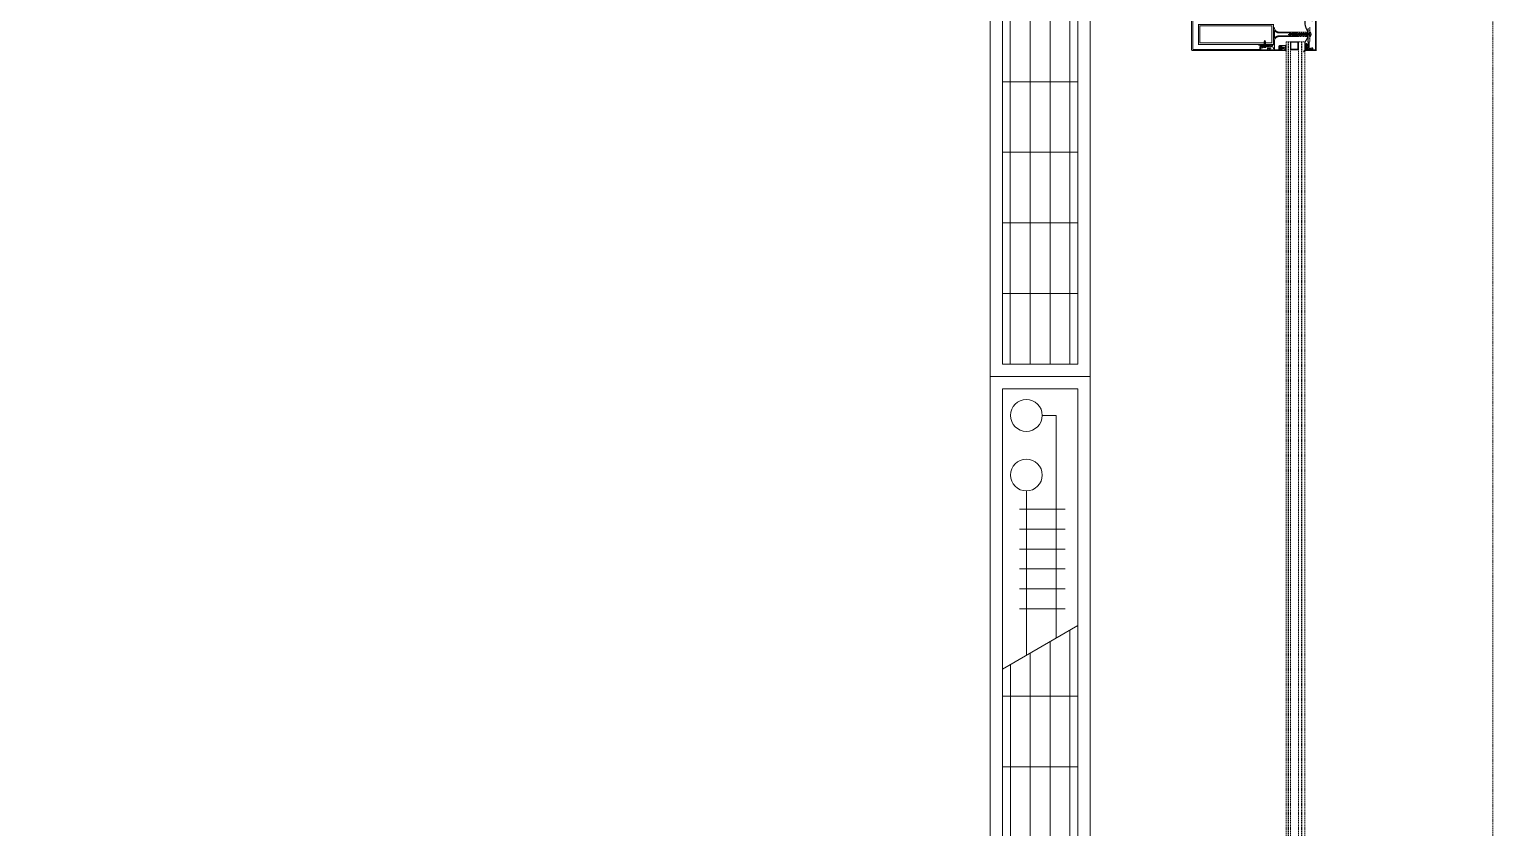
# Model space of a CAD drawing. Extents: x -1457 to 23780, y -2071 to 4205.
# Drawn here: x 10475 to 10767.8, y 1624.3 to 1784 of the extents above; entities that cross this region are included whole.
import ezdxf

# ---------------------------------------------------------------- set-up
doc = ezdxf.new("R2010")
doc.units = 0
doc.header["$MEASUREMENT"] = 0
doc.linetypes.add('HIDDEN', pattern=[0.375, 0.25, -0.125])
doc.layers.get('0').update_dxf_attribs({"color": 9, "lineweight": 9})
doc.layers.add('M-TEFRIS2-015', color=129, linetype='Continuous', lineweight=9)
doc.layers.add('T-KONVEKTOR', color=220, linetype='Continuous', lineweight=9)

# ---------------------------------------------------------------- blocks, each defined once
blk = doc.blocks.new('vid u')
at = {"lineweight": 5, "ltscale": 0.5}
for p, q in [((-18171.1, 6484.2), (-18170.1, 6484.5)), ((-18167.9, 6482.9), (-18171.1, 6484.2)), ((-18166.9, 6483.2), (-18171.1, 6484.2)), ((-18171.1, 6481.6), (-18170.1, 6482)), ((-18167.9, 6480.3), (-18171.1, 6481.6)), ((-18166.9, 6480.7), (-18171.1, 6481.6)), ((-18171.1, 6479.1), (-18170.1, 6479.4)), ((-18167.9, 6477.8), (-18171.1, 6479.1)), ((-18166.9, 6478.1), (-18171.1, 6479.1)), ((-18171.1, 6476.5), (-18170.1, 6476.9)), ((-18167.9, 6475.2), (-18171.1, 6476.5)), ((-18166.9, 6475.6), (-18171.1, 6476.5)), ((-18171.1, 6473.9), (-18170.1, 6474.3)), ((-18167.9, 6472.7), (-18171.1, 6473.9)), ((-18166.9, 6473), (-18171.1, 6473.9)), ((-18171.1, 6471.5), (-18170.1, 6471.9)), ((-18167.9, 6470.2), (-18171.1, 6471.5)), ((-18166.9, 6470.6), (-18171.1, 6471.5)), ((-18170.6, 6486.7), (-18169.6, 6487)), ((-18167.2, 6486), (-18170.6, 6486.7)), ((-18168.2, 6485.6), (-18170.6, 6486.7)), ((-18169.9, 6486.4), (-18170.1, 6485.9)), ((-18170.1, 6484.5), (-18170.1, 6485.8)), ((-18170.1, 6484.5), (-18166.9, 6483.2)), ((-18170.1, 6484.5), (-18166.9, 6483.2)), ((-18170.1, 6482), (-18170.1, 6483.8)), ((-18170.1, 6482), (-18166.9, 6480.7)), ((-18170.1, 6482), (-18166.9, 6480.7)), ((-18170.1, 6479.4), (-18170.1, 6481.2)), ((-18170.1, 6479.4), (-18166.9, 6478.1)), ((-18170.1, 6479.4), (-18166.9, 6478.1)), ((-18170.1, 6476.9), (-18170.1, 6478.7)), ((-18170.1, 6476.9), (-18166.9, 6475.6)), ((-18170.1, 6476.9), (-18166.9, 6475.6)), ((-18170.1, 6474.3), (-18170.1, 6476.1)), ((-18170.1, 6474.3), (-18166.9, 6473)), ((-18170.1, 6474.3), (-18166.9, 6473)), ((-18170.1, 6471.9), (-18170.1, 6473.5)), ((-18170.1, 6471.9), (-18166.9, 6470.6)), ((-18170.1, 6471.9), (-18166.9, 6470.6)), ((-18170.1, 6469.6), (-18170.1, 6471.1)), ((-18169, 6489), (-18169.6, 6487)), ((-18169.6, 6487), (-18167.2, 6486)), ((-18169, 6489), (-18168.5, 6486.6)), ((-18167.2, 6486), (-18168.2, 6485.6)), ((-18168.2, 6485.6), (-18167.9, 6485)), ((-18167.9, 6483.6), (-18167.9, 6484.9)), ((-18166.9, 6483.2), (-18167.9, 6482.9)), ((-18167.9, 6481.1), (-18167.9, 6482.9)), ((-18166.9, 6480.7), (-18167.9, 6480.3)), ((-18167.9, 6478.5), (-18167.9, 6480.3)), ((-18166.9, 6478.1), (-18167.9, 6477.8)), ((-18167.9, 6476), (-18167.9, 6477.8)), ((-18166.9, 6475.6), (-18167.9, 6475.2)), ((-18167.9, 6473.4), (-18167.9, 6475.2)), ((-18166.9, 6473), (-18167.9, 6472.7)), ((-18167.9, 6471), (-18167.9, 6472.7)), ((-18164.9, 6445.9), (-18173.1, 6445.9)), ((-18173.1, 6444.2), (-18173.1, 6445.9)), ((-18171.1, 6469.2), (-18170.1, 6469.6)), ((-18167.9, 6467.9), (-18171.1, 6469.2)), ((-18166.9, 6468.3), (-18171.1, 6469.2)), ((-18171.1, 6467), (-18170.1, 6467.3)), ((-18167.9, 6465.7), (-18171.1, 6467)), ((-18166.9, 6466.1), (-18171.1, 6467)), ((-18171.1, 6464.7), (-18170.1, 6465.1)), ((-18167.9, 6463.4), (-18171.1, 6464.7)), ((-18166.9, 6463.8), (-18171.1, 6464.7)), ((-18171.1, 6462.4), (-18170.1, 6462.8)), ((-18167.9, 6461.1), (-18171.1, 6462.4)), ((-18166.9, 6461.5), (-18171.1, 6462.4)), ((-18171.1, 6460.1), (-18170.1, 6460.5)), ((-18167.9, 6458.8), (-18171.1, 6460.1)), ((-18166.9, 6459.2), (-18171.1, 6460.1)), ((-18171.1, 6457.8), (-18170.1, 6458.2)), ((-18167.9, 6456.5), (-18171.1, 6457.8)), ((-18166.9, 6456.9), (-18171.1, 6457.8)), ((-18171.1, 6455.5), (-18170.1, 6455.9)), ((-18167.9, 6454.2), (-18171.1, 6455.5)), ((-18166.9, 6454.6), (-18171.1, 6455.5)), ((-18171.1, 6453.2), (-18170.1, 6453.6)), ((-18166.9, 6452.3), (-18171.1, 6453.2)), ((-18167.9, 6451.9), (-18171.1, 6453.2)), ((-18170.1, 6451.3), (-18171.1, 6450.9)), ((-18167.9, 6449.6), (-18171.1, 6450.9)), ((-18171.1, 6450.9), (-18166.9, 6450)), ((-18171.1, 6448.6), (-18170.1, 6449)), ((-18167.9, 6447.3), (-18171.1, 6448.6)), ((-18166.9, 6447.7), (-18171.1, 6448.6)), ((-18170.1, 6469.6), (-18166.9, 6468.3)), ((-18170.1, 6469.6), (-18166.9, 6468.3)), ((-18170.1, 6467.3), (-18170.1, 6468.9)), ((-18170.1, 6467.3), (-18166.9, 6466.1)), ((-18170.1, 6467.3), (-18166.9, 6466.1)), ((-18170.1, 6465.1), (-18170.1, 6466.6)), ((-18170.1, 6465.1), (-18166.9, 6463.8)), ((-18170.1, 6465.1), (-18166.9, 6463.8)), ((-18170.1, 6462.8), (-18170.1, 6464.4)), ((-18170.1, 6462.8), (-18166.9, 6461.5)), ((-18170.1, 6462.8), (-18166.9, 6461.5)), ((-18170.1, 6460.5), (-18170.1, 6462)), ((-18170.1, 6460.5), (-18166.9, 6459.2)), ((-18170.1, 6460.5), (-18166.9, 6459.2)), ((-18170.1, 6458.2), (-18170.1, 6459.7)), ((-18170.1, 6458.2), (-18166.9, 6456.9)), ((-18170.1, 6455.9), (-18170.1, 6457.4)), ((-18170.1, 6455.9), (-18166.9, 6454.6)), ((-18170.1, 6453.6), (-18170.1, 6455.1)), ((-18170.1, 6453.6), (-18166.9, 6452.3)), ((-18170.1, 6453.6), (-18166.9, 6452.3)), ((-18170.1, 6451.3), (-18170.1, 6452.8)), ((-18166.9, 6450), (-18170.1, 6451.3)), ((-18170.1, 6449), (-18170.1, 6450.5)), ((-18170.1, 6449), (-18166.9, 6447.7)), ((-18170.1, 6445.9), (-18170.1, 6448.2)), ((-18166.9, 6470.6), (-18167.9, 6470.2)), ((-18167.9, 6468.7), (-18167.9, 6470.2)), ((-18166.9, 6468.3), (-18167.9, 6467.9)), ((-18167.9, 6466.5), (-18167.9, 6467.9)), ((-18166.9, 6466.1), (-18167.9, 6465.7)), ((-18167.9, 6464.2), (-18167.9, 6465.7)), ((-18166.9, 6463.8), (-18167.9, 6463.4)), ((-18167.9, 6461.9), (-18167.9, 6463.4)), ((-18166.9, 6461.5), (-18167.9, 6461.1)), ((-18167.9, 6459.6), (-18167.9, 6461.1)), ((-18166.9, 6459.2), (-18167.9, 6458.8)), ((-18167.9, 6457.3), (-18167.9, 6458.8)), ((-18166.9, 6456.9), (-18167.9, 6456.5)), ((-18167.9, 6455), (-18167.9, 6456.5)), ((-18166.9, 6454.6), (-18167.9, 6454.2)), ((-18167.9, 6452.7), (-18167.9, 6454.2)), ((-18166.9, 6452.3), (-18167.9, 6451.9)), ((-18167.9, 6450.4), (-18167.9, 6451.9)), ((-18166.9, 6450), (-18167.9, 6449.6)), ((-18167.9, 6448.1), (-18167.9, 6449.6)), ((-18166.9, 6447.7), (-18167.9, 6447.3)), ((-18167.9, 6445.9), (-18167.9, 6447.3)), ((-18164.9, 6444.2), (-18164.9, 6445.9))]:
    blk.add_line(p, q, dxfattribs=at)
blk.add_lwpolyline([(-18169.6, 6442.8), (-18169.1, 6443.2), (-18168.9, 6443.2), (-18168.4, 6442.8)], dxfattribs=at)
for centre, radius, start, end in [((-18169.9, 6485.8), 0.2, 155.3251, 180), ((-18168.1, 6484.9), 0.2, 0, 19.1116), ((-18168.6, 6450.7), 7.89, 234.7573, 262.4905), ((-18169.5, 6450.7), 7.89, 277.5095, 305.2427)]:
    blk.add_arc(centre, radius, start, end, dxfattribs=at)
blk = doc.blocks.new('A$C4B7F52E3')
for p, q in [((250, 89.48), (0, 89.47)), ((250, 89.47), (0, 89.48)), ((0, 89.48), (0, 69.47)), ((250, 69.47), (250, 89.47)), ((0, 69.47), (250, 69.47))]:
    blk.add_line(p, q)
at = {"color": 252}
for p, q in [((199.29, 85.44), (2.49, 85.42)), ((191.48, 71.95), (200.19, 86.99)), ((242.21, 82.69), (197.7, 82.69)), ((203.55, 84.5), (203.55, 75.36)), ((207.52, 84.5), (207.52, 75.36)), ((211.5, 84.5), (211.5, 75.36)), ((215.48, 84.5), (215.48, 75.36)), ((219.45, 84.5), (219.45, 75.36)), ((223.43, 84.5), (223.43, 75.36)), ((242.21, 79.91), (242.21, 82.69)), ((196.99, 81.46), (2.49, 81.45)), ((194.68, 77.48), (2.49, 77.47)), ((227.1, 76.72), (194.25, 76.73)), ((192.38, 73.51), (2.49, 73.49))]:
    blk.add_line(p, q, dxfattribs=at)
at = {"color": 252, "linetype": 'Continuous'}
for p, q in [((16.61, 71.95), (16.6, 86.99)), ((30.73, 71.95), (30.72, 86.99)), ((44.85, 71.95), (44.84, 86.99)), ((58.96, 71.95), (58.96, 86.99)), ((73.08, 71.95), (73.08, 86.99)), ((87.2, 71.95), (87.2, 86.99)), ((101.32, 71.95), (101.32, 86.99)), ((115.44, 71.95), (115.44, 86.99)), ((129.56, 71.95), (129.56, 86.99)), ((143.68, 71.95), (143.68, 86.98)), ((157.8, 71.95), (157.8, 86.98)), ((171.92, 71.94), (171.92, 86.98)), ((186.04, 71.94), (186.04, 86.98))]:
    blk.add_line(p, q, dxfattribs=at)
blk.add_lwpolyline([(247.51, 86.99), (247.51, 71.95), (2.49, 71.95), (2.49, 86.99)], close=True)
at = {"color": 252}
for centre in [(230.28, 76.72), (242.21, 76.72)]:
    blk.add_circle(centre, 3.18, dxfattribs=at)

msp = doc.modelspace()

# ---------------------------------------------------------------- hatches: boundary and pattern name
at = {"layer": 'M-TEFRIS2-015', "linetype": 'HIDDEN', "lineweight": 0}
h = msp.add_hatch(dxfattribs=at)
h.set_pattern_fill('LINE', color=256, scale=0.666667, angle=675, style=0)
h.set_pattern_definition([(225, (10851.09187, 1837.08257), (-0.058925565, 0.058925565), [])])
edge = h.paths.add_edge_path()
edge.add_arc((10730.52, 1779.28), 0.625, 472.6612, 512.8, ccw=False)
edge.add_arc((10730.2, 1780), 0.162, 297.04, 359.8973)
edge.add_line((10730.36, 1780), (10730.36, 1780.08))
edge.add_line((10730.36, 1780.08), (10730.36, 1780.09))
edge.add_line((10730.36, 1780.09), (10730.36, 1780.1))
edge.add_line((10730.36, 1780.1), (10730.36, 1780.11))
edge.add_line((10730.36, 1780.11), (10730.36, 1780.11))
edge.add_line((10730.36, 1780.11), (10730.35, 1780.12))
edge.add_line((10730.35, 1780.12), (10730.35, 1780.13))
edge.add_line((10730.35, 1780.13), (10730.34, 1780.13))
edge.add_line((10730.34, 1780.13), (10730.34, 1780.14))
edge.add_line((10730.34, 1780.14), (10730.33, 1780.14))
edge.add_line((10730.33, 1780.14), (10730.31, 1780.14))
edge.add_line((10730.31, 1780.14), (10730.24, 1780.14))
edge.add_line((10730.24, 1780.14), (10730.23, 1780.14))
edge.add_line((10730.23, 1780.14), (10730.23, 1780.14))
edge.add_line((10730.23, 1780.14), (10730.23, 1780.14))
edge.add_line((10730.23, 1780.14), (10730.23, 1780.14))
edge.add_line((10730.23, 1780.14), (10730.22, 1780.15))
edge.add_line((10730.22, 1780.15), (10730.22, 1780.15))
edge.add_line((10730.22, 1780.15), (10730.22, 1780.15))
edge.add_line((10730.22, 1780.15), (10730.22, 1780.16))
edge.add_line((10730.22, 1780.16), (10730.22, 1780.16))
edge.add_line((10730.22, 1780.16), (10730.22, 1780.24))
edge.add_line((10730.22, 1780.24), (10730.22, 1780.24))
edge.add_line((10730.22, 1780.24), (10730.22, 1780.25))
edge.add_line((10730.22, 1780.25), (10730.22, 1780.25))
edge.add_line((10730.22, 1780.25), (10730.22, 1780.25))
edge.add_line((10730.22, 1780.25), (10730.22, 1780.26))
edge.add_line((10730.22, 1780.26), (10730.23, 1780.26))
edge.add_line((10730.23, 1780.26), (10730.23, 1780.26))
edge.add_line((10730.23, 1780.26), (10730.23, 1780.26))
edge.add_line((10730.23, 1780.26), (10730.24, 1780.26))
edge.add_line((10730.24, 1780.26), (10730.31, 1780.26))
edge.add_line((10730.31, 1780.26), (10730.32, 1780.26))
edge.add_line((10730.32, 1780.26), (10730.33, 1780.26))
edge.add_line((10730.33, 1780.26), (10730.34, 1780.27))
edge.add_line((10730.34, 1780.27), (10730.34, 1780.27))
edge.add_line((10730.34, 1780.27), (10730.35, 1780.28))
edge.add_line((10730.35, 1780.28), (10730.35, 1780.28))
edge.add_line((10730.35, 1780.28), (10730.36, 1780.29))
edge.add_line((10730.36, 1780.29), (10730.36, 1780.3))
edge.add_line((10730.36, 1780.3), (10730.36, 1780.31))
edge.add_line((10730.36, 1780.31), (10730.36, 1780.32))
edge.add_line((10730.36, 1780.32), (10730.36, 1780.33))
edge.add_line((10730.36, 1780.33), (10730.36, 1780.33))
edge.add_line((10730.36, 1780.33), (10730.35, 1780.34))
edge.add_line((10730.35, 1780.34), (10730.35, 1780.35))
edge.add_line((10730.35, 1780.35), (10730.34, 1780.35))
edge.add_line((10730.34, 1780.35), (10730.34, 1780.36))
edge.add_line((10730.34, 1780.36), (10730.33, 1780.36))
edge.add_line((10730.33, 1780.36), (10730.31, 1780.36))
edge.add_line((10730.31, 1780.36), (10730.24, 1780.36))
edge.add_line((10730.24, 1780.36), (10730.23, 1780.36))
edge.add_line((10730.23, 1780.36), (10730.23, 1780.36))
edge.add_line((10730.23, 1780.36), (10730.23, 1780.36))
edge.add_line((10730.23, 1780.36), (10730.23, 1780.36))
edge.add_line((10730.23, 1780.36), (10730.22, 1780.37))
edge.add_line((10730.22, 1780.37), (10730.22, 1780.37))
edge.add_line((10730.22, 1780.37), (10730.22, 1780.37))
edge.add_line((10730.22, 1780.37), (10730.22, 1780.38))
edge.add_line((10730.22, 1780.38), (10730.22, 1780.38))
edge.add_line((10730.22, 1780.38), (10730.22, 1780.46))
edge.add_line((10730.22, 1780.46), (10730.22, 1780.46))
edge.add_line((10730.22, 1780.46), (10730.22, 1780.47))
edge.add_line((10730.22, 1780.47), (10730.22, 1780.47))
edge.add_line((10730.22, 1780.47), (10730.22, 1780.47))
edge.add_line((10730.22, 1780.47), (10730.22, 1780.48))
edge.add_line((10730.22, 1780.48), (10730.23, 1780.48))
edge.add_line((10730.23, 1780.48), (10730.23, 1780.48))
edge.add_line((10730.23, 1780.48), (10730.23, 1780.48))
edge.add_line((10730.23, 1780.48), (10730.24, 1780.48))
edge.add_line((10730.24, 1780.48), (10730.31, 1780.48))
edge.add_line((10730.31, 1780.48), (10730.32, 1780.48))
edge.add_line((10730.32, 1780.48), (10730.33, 1780.48))
edge.add_line((10730.33, 1780.48), (10730.34, 1780.49))
edge.add_line((10730.34, 1780.49), (10730.34, 1780.49))
edge.add_line((10730.34, 1780.49), (10730.35, 1780.5))
edge.add_line((10730.35, 1780.5), (10730.35, 1780.5))
edge.add_line((10730.35, 1780.5), (10730.36, 1780.51))
edge.add_line((10730.36, 1780.51), (10730.36, 1780.52))
edge.add_line((10730.36, 1780.52), (10730.36, 1780.53))
edge.add_line((10730.36, 1780.53), (10730.36, 1780.54))
edge.add_line((10730.36, 1780.54), (10730.36, 1780.55))
edge.add_line((10730.36, 1780.55), (10730.36, 1780.55))
edge.add_line((10730.36, 1780.55), (10730.35, 1780.56))
edge.add_line((10730.35, 1780.56), (10730.35, 1780.57))
edge.add_line((10730.35, 1780.57), (10730.34, 1780.57))
edge.add_line((10730.34, 1780.57), (10730.34, 1780.58))
edge.add_line((10730.34, 1780.58), (10730.33, 1780.58))
edge.add_line((10730.33, 1780.58), (10730.31, 1780.58))
edge.add_line((10730.31, 1780.58), (10730.24, 1780.58))
edge.add_line((10730.24, 1780.58), (10730.23, 1780.58))
edge.add_line((10730.23, 1780.58), (10730.23, 1780.58))
edge.add_line((10730.23, 1780.58), (10730.23, 1780.58))
edge.add_line((10730.23, 1780.58), (10730.23, 1780.58))
edge.add_line((10730.23, 1780.58), (10730.22, 1780.59))
edge.add_line((10730.22, 1780.59), (10730.22, 1780.59))
edge.add_line((10730.22, 1780.59), (10730.22, 1780.59))
edge.add_line((10730.22, 1780.59), (10730.22, 1780.6))
edge.add_line((10730.22, 1780.6), (10730.22, 1780.6))
edge.add_line((10730.22, 1780.6), (10730.22, 1780.68))
edge.add_line((10730.22, 1780.68), (10730.22, 1780.68))
edge.add_line((10730.22, 1780.68), (10730.22, 1780.69))
edge.add_line((10730.22, 1780.69), (10730.22, 1780.69))
edge.add_line((10730.22, 1780.69), (10730.22, 1780.69))
edge.add_line((10730.22, 1780.69), (10730.22, 1780.7))
edge.add_line((10730.22, 1780.7), (10730.23, 1780.7))
edge.add_line((10730.23, 1780.7), (10730.23, 1780.7))
edge.add_line((10730.23, 1780.7), (10730.23, 1780.7))
edge.add_line((10730.23, 1780.7), (10730.24, 1780.7))
edge.add_line((10730.24, 1780.7), (10730.31, 1780.7))
edge.add_line((10730.31, 1780.7), (10730.32, 1780.7))
edge.add_line((10730.32, 1780.7), (10730.33, 1780.7))
edge.add_line((10730.33, 1780.7), (10730.34, 1780.71))
edge.add_line((10730.34, 1780.71), (10730.34, 1780.71))
edge.add_line((10730.34, 1780.71), (10730.35, 1780.72))
edge.add_line((10730.35, 1780.72), (10730.35, 1780.72))
edge.add_line((10730.35, 1780.72), (10730.36, 1780.73))
edge.add_line((10730.36, 1780.73), (10730.36, 1780.74))
edge.add_line((10730.36, 1780.74), (10730.36, 1780.75))
edge.add_line((10730.36, 1780.75), (10730.36, 1780.76))
edge.add_line((10730.36, 1780.76), (10730.36, 1780.77))
edge.add_line((10730.36, 1780.77), (10730.36, 1780.77))
edge.add_line((10730.36, 1780.77), (10730.35, 1780.78))
edge.add_line((10730.35, 1780.78), (10730.35, 1780.79))
edge.add_line((10730.35, 1780.79), (10730.34, 1780.79))
edge.add_line((10730.34, 1780.79), (10730.34, 1780.8))
edge.add_line((10730.34, 1780.8), (10730.33, 1780.8))
edge.add_line((10730.33, 1780.8), (10730.31, 1780.8))
edge.add_line((10730.31, 1780.8), (10730.24, 1780.8))
edge.add_line((10730.24, 1780.8), (10730.23, 1780.8))
edge.add_line((10730.23, 1780.8), (10730.23, 1780.8))
edge.add_line((10730.23, 1780.8), (10730.23, 1780.8))
edge.add_line((10730.23, 1780.8), (10730.23, 1780.8))
edge.add_line((10730.23, 1780.8), (10730.22, 1780.81))
edge.add_line((10730.22, 1780.81), (10730.22, 1780.81))
edge.add_line((10730.22, 1780.81), (10730.22, 1780.81))
edge.add_line((10730.22, 1780.81), (10730.22, 1780.82))
edge.add_line((10730.22, 1780.82), (10730.22, 1780.82))
edge.add_line((10730.22, 1780.82), (10730.22, 1780.9))
edge.add_line((10730.22, 1780.9), (10730.22, 1780.9))
edge.add_line((10730.22, 1780.9), (10730.22, 1780.91))
edge.add_line((10730.22, 1780.91), (10730.22, 1780.91))
edge.add_line((10730.22, 1780.91), (10730.22, 1780.91))
edge.add_line((10730.22, 1780.91), (10730.22, 1780.92))
edge.add_line((10730.22, 1780.92), (10730.23, 1780.92))
edge.add_line((10730.23, 1780.92), (10730.23, 1780.92))
edge.add_line((10730.23, 1780.92), (10730.23, 1780.92))
edge.add_line((10730.23, 1780.92), (10730.24, 1780.92))
edge.add_line((10730.24, 1780.92), (10730.49, 1780.92))
edge.add_arc((10730.49, 1780.89), 0.03, 360, 450, ccw=False)
edge.add_line((10730.52, 1780.89), (10730.52, 1780.71))
edge.add_line((10730.52, 1780.71), (10730.69, 1780.71))
edge.add_line((10730.69, 1780.71), (10730.71, 1780.78))
edge.add_arc((10730.76, 1780.77), 0.05, 417.9606, 525.4015, ccw=False)
edge.add_arc((10730.73, 1780.73), 0.1, 386.3878, 417.9606, ccw=False)
edge.add_arc((10730.23, 1780.48), 0.663, 333.6122, 386.3878, ccw=False)
edge.add_arc((10730.73, 1780.23), 0.1, 302.0394, 333.6122, ccw=False)
edge.add_arc((10730.76, 1780.18), 0.05, 194.5985, 302.0394, ccw=False)
edge.add_line((10730.71, 1780.17), (10730.69, 1780.25))
edge.add_line((10730.69, 1780.25), (10730.52, 1780.25))
edge.add_line((10730.52, 1780.25), (10730.52, 1779.83))
edge.add_arc((10730.47, 1779.83), 0.05, 283.1598, 360, ccw=False)
edge.add_arc((10730.62, 1779.03), 0.763, 460.8798, 501.3382)
edge.add_arc((10730.01, 1779.55), 0.0486, 164.5683, 296.9707, ccw=False)
edge = h.paths.add_edge_path(flags=16)
edge.add_arc((10730.72, 1780.38), 0.03, 270, 349.176, ccw=False)
edge.add_line((10730.72, 1780.35), (10730.55, 1780.35))
edge.add_arc((10730.55, 1780.38), 0.03, 180, 270, ccw=False)
edge.add_line((10730.52, 1780.38), (10730.52, 1780.58))
edge.add_arc((10730.55, 1780.58), 0.03, 450, 540, ccw=False)
edge.add_line((10730.55, 1780.61), (10730.72, 1780.61))
edge.add_arc((10730.72, 1780.58), 0.03, 370.824, 450, ccw=False)
edge.add_arc((10730.19, 1780.48), 0.562, 349.176, 370.824, ccw=False)

# ---------------------------------------------------------------- linework, layer by layer
for p, q in [((10767.79, 1989.45), (10767.8, 907.25)), ((10728.32, 1783.18), (10728.32, 1783.13)), ((10728.47, 1783.28), (10728.42, 1783.28)), ((10728.47, 1783.23), (10728.47, 1783.28)), ((10728.61, 1783.23), (10728.47, 1783.23)), ((10728.71, 1783.4), (10728.71, 1783.33)), ((10730.85, 1783.45), (10728.76, 1783.45)), ((10728.91, 1783.2), (10728.91, 1782.8)), ((10730.09, 1783.25), (10728.96, 1783.25)), ((10730.14, 1782.8), (10730.14, 1783.2)), ((10730.34, 1782.78), (10730.34, 1783.22)), ((10730.37, 1783.25), (10730.42, 1783.25)), ((10730.46, 1783.26), (10730.5, 1783.31)), ((10730.5, 1783.31), (10730.67, 1783.31)), ((10730.7, 1783.28), (10730.7, 1783.25)), ((10730.72, 1783.25), (10730.7, 1783.27)), ((10730.7, 1783.25), (10730.78, 1783.25)), ((10730.82, 1783.26), (10730.89, 1783.34)), ((10730.9, 1783.37), (10730.9, 1783.4)), ((10721.93, 1780.44), (10721.93, 1780.55)), ((10722.48, 1780.55), (10721.93, 1780.55)), ((10722.06, 1781.52), (10722.35, 1781.57)), ((10722.35, 1781.56), (10722.06, 1781.51)), ((10722.09, 1781.54), (10722.06, 1781.52)), ((10722.06, 1781.52), (10722.06, 1781.51)), ((10722.06, 1781.51), (10722.09, 1781.49)), ((10722.35, 1781.47), (10722.06, 1781.42)), ((10722.06, 1781.43), (10722.35, 1781.47)), ((10722.09, 1781.45), (10722.06, 1781.43)), ((10722.06, 1781.42), (10722.06, 1781.43)), ((10722.06, 1781.42), (10722.09, 1781.4)), ((10722.06, 1781.33), (10722.35, 1781.38)), ((10722.35, 1781.37), (10722.06, 1781.32)), ((10722.09, 1781.35), (10722.06, 1781.33)), ((10722.06, 1781.32), (10722.06, 1781.33)), ((10722.06, 1781.32), (10722.09, 1781.3)), ((10722.06, 1781.23), (10722.35, 1781.28)), ((10722.35, 1781.27), (10722.06, 1781.22)), ((10722.09, 1781.25), (10722.06, 1781.23)), ((10722.06, 1781.22), (10722.06, 1781.23)), ((10722.06, 1781.22), (10722.09, 1781.2)), ((10722.35, 1781.18), (10722.06, 1781.13)), ((10722.06, 1781.14), (10722.35, 1781.18)), ((10722.09, 1781.16), (10722.06, 1781.14)), ((10722.06, 1781.14), (10722.06, 1781.13)), ((10722.06, 1781.13), (10722.09, 1781.11)), ((10722.06, 1781.04), (10722.35, 1781.09)), ((10722.35, 1781.08), (10722.06, 1781.03)), ((10722.09, 1781.06), (10722.06, 1781.04)), ((10722.06, 1781.03), (10722.06, 1781.04)), ((10722.06, 1781.03), (10722.09, 1781.01)), ((10722.06, 1780.94), (10722.35, 1780.99)), ((10722.35, 1780.98), (10722.06, 1780.93)), ((10722.09, 1780.96), (10722.06, 1780.94)), ((10722.06, 1780.94), (10722.06, 1780.93)), ((10722.06, 1780.93), (10722.09, 1780.91)), ((10722.06, 1780.85), (10722.35, 1780.89)), ((10722.35, 1780.89), (10722.06, 1780.84)), ((10722.09, 1780.87), (10722.06, 1780.85)), ((10722.06, 1780.85), (10722.06, 1780.84)), ((10722.06, 1780.84), (10722.09, 1780.82)), ((10722.06, 1780.75), (10722.35, 1780.8)), ((10722.35, 1780.79), (10722.06, 1780.74)), ((10722.09, 1780.77), (10722.06, 1780.75)), ((10722.06, 1780.75), (10722.06, 1780.74)), ((10722.06, 1780.74), (10722.09, 1780.72)), ((10722.06, 1780.65), (10722.35, 1780.7)), ((10722.35, 1780.69), (10722.06, 1780.65)), ((10722.09, 1780.67), (10722.06, 1780.65)), ((10722.06, 1780.65), (10722.06, 1780.65)), ((10722.06, 1780.65), (10722.09, 1780.63)), ((10722.06, 1780.56), (10722.35, 1780.61)), ((10722.35, 1780.6), (10722.06, 1780.55)), ((10722.09, 1780.58), (10722.06, 1780.56)), ((10722.06, 1780.56), (10722.06, 1780.55)), ((10722.12, 1781.64), (10722.09, 1781.62)), ((10722.09, 1781.62), (10722.18, 1781.64)), ((10722.16, 1781.63), (10722.09, 1781.61)), ((10722.09, 1781.62), (10722.09, 1781.61)), ((10722.09, 1781.61), (10722.11, 1781.6)), ((10722.11, 1781.6), (10722.09, 1781.56)), ((10722.32, 1781.59), (10722.09, 1781.54)), ((10722.09, 1781.56), (10722.09, 1781.54)), ((10722.32, 1781.49), (10722.09, 1781.45)), ((10722.09, 1781.49), (10722.09, 1781.45)), ((10722.09, 1781.4), (10722.32, 1781.45)), ((10722.32, 1781.4), (10722.09, 1781.35)), ((10722.09, 1781.4), (10722.09, 1781.35)), ((10722.09, 1781.3), (10722.32, 1781.35)), ((10722.09, 1781.25), (10722.09, 1781.3)), ((10722.32, 1781.3), (10722.09, 1781.25)), ((10722.09, 1781.2), (10722.32, 1781.25)), ((10722.32, 1781.2), (10722.09, 1781.16)), ((10722.09, 1781.2), (10722.09, 1781.16)), ((10722.09, 1781.11), (10722.32, 1781.16)), ((10722.09, 1781.11), (10722.09, 1781.06)), ((10722.32, 1781.11), (10722.09, 1781.06)), ((10722.09, 1781.01), (10722.32, 1781.06)), ((10722.09, 1780.82), (10722.09, 1781.01)), ((10722.32, 1781.01), (10722.09, 1780.96)), ((10722.09, 1780.91), (10722.32, 1780.96)), ((10722.32, 1780.91), (10722.09, 1780.87)), ((10722.09, 1780.91), (10722.09, 1780.87)), ((10722.09, 1780.82), (10722.32, 1780.87)), ((10722.32, 1780.82), (10722.09, 1780.77)), ((10722.09, 1780.82), (10722.09, 1780.77)), ((10722.09, 1780.72), (10722.32, 1780.77)), ((10722.09, 1780.72), (10722.09, 1780.67)), ((10722.32, 1780.72), (10722.09, 1780.67)), ((10722.09, 1780.63), (10722.32, 1780.67)), ((10722.09, 1780.63), (10722.09, 1780.58)), ((10722.32, 1780.63), (10722.09, 1780.58)), ((10722.11, 1781.6), (10722.27, 1781.69)), ((10722.2, 1781.82), (10722.12, 1781.64)), ((10722.27, 1781.69), (10722.12, 1781.64)), ((10722.18, 1781.64), (10722.16, 1781.63)), ((10722.19, 1780.55), (10722.32, 1780.58)), ((10722.21, 1781.83), (10722.2, 1781.82)), ((10722.22, 1781.82), (10722.21, 1781.83)), ((10722.31, 1781.59), (10722.22, 1781.82)), ((10722.32, 1781.59), (10722.31, 1781.59)), ((10722.35, 1781.57), (10722.32, 1781.59)), ((10722.32, 1781.54), (10722.35, 1781.56)), ((10722.32, 1781.49), (10722.32, 1781.54)), ((10722.35, 1781.47), (10722.32, 1781.49)), ((10722.32, 1781.45), (10722.35, 1781.47)), ((10722.32, 1781.45), (10722.35, 1781.47)), ((10722.32, 1781.4), (10722.32, 1781.45)), ((10722.35, 1781.38), (10722.32, 1781.4)), ((10722.32, 1781.35), (10722.35, 1781.37)), ((10722.32, 1781.35), (10722.35, 1781.37)), ((10722.32, 1781.3), (10722.32, 1781.35)), ((10722.35, 1781.28), (10722.32, 1781.3)), ((10722.32, 1781.25), (10722.35, 1781.27)), ((10722.32, 1781.25), (10722.35, 1781.27)), ((10722.32, 1781.25), (10722.32, 1781.2)), ((10722.35, 1781.18), (10722.32, 1781.2)), ((10722.32, 1781.16), (10722.35, 1781.18)), ((10722.32, 1781.16), (10722.35, 1781.18)), ((10722.32, 1781.11), (10722.32, 1781.16)), ((10722.35, 1781.09), (10722.32, 1781.11)), ((10722.32, 1781.06), (10722.35, 1781.08)), ((10722.32, 1781.06), (10722.35, 1781.08)), ((10722.32, 1781.01), (10722.32, 1781.06)), ((10722.32, 1781.01), (10722.32, 1781.06)), ((10722.35, 1780.99), (10722.32, 1781.01)), ((10722.32, 1780.96), (10722.35, 1780.98)), ((10722.32, 1780.96), (10722.35, 1780.98)), ((10722.32, 1780.96), (10722.32, 1780.77)), ((10722.32, 1780.91), (10722.32, 1780.96)), ((10722.32, 1780.91), (10722.32, 1780.96)), ((10722.35, 1780.89), (10722.32, 1780.91)), ((10722.32, 1780.87), (10722.35, 1780.89)), ((10722.32, 1780.87), (10722.35, 1780.89)), ((10722.32, 1780.82), (10722.32, 1780.87)), ((10722.32, 1780.82), (10722.32, 1780.87)), ((10722.35, 1780.8), (10722.32, 1780.82)), ((10722.32, 1780.77), (10722.35, 1780.79)), ((10722.32, 1780.77), (10722.35, 1780.79)), ((10722.32, 1780.72), (10722.32, 1780.77)), ((10722.35, 1780.7), (10722.32, 1780.72)), ((10722.32, 1780.67), (10722.35, 1780.69)), ((10722.32, 1780.67), (10722.35, 1780.69)), ((10722.32, 1780.67), (10722.32, 1780.63)), ((10722.35, 1780.61), (10722.32, 1780.63)), ((10722.32, 1780.58), (10722.35, 1780.6)), ((10722.32, 1780.58), (10722.35, 1780.6)), ((10722.32, 1780.58), (10722.32, 1780.55)), ((10722.35, 1781.56), (10722.35, 1781.57)), ((10722.35, 1781.47), (10722.35, 1781.47)), ((10722.35, 1781.37), (10722.35, 1781.38)), ((10722.35, 1781.27), (10722.35, 1781.28)), ((10722.35, 1781.18), (10722.35, 1781.18)), ((10722.35, 1781.08), (10722.35, 1781.09)), ((10722.35, 1780.98), (10722.35, 1780.99)), ((10722.35, 1780.89), (10722.35, 1780.89)), ((10722.35, 1780.79), (10722.35, 1780.8)), ((10722.35, 1780.69), (10722.35, 1780.7)), ((10722.35, 1780.6), (10722.35, 1780.61)), ((10722.48, 1780.44), (10722.48, 1780.55)), ((10726.45, 1781.53), (10730.2, 1781.53)), ((10726.45, 1781.53), (10726.45, 1612.37)), ((10726.85, 1781.53), (10726.85, 1612.37)), ((10726.92, 1781.53), (10726.92, 1612.37)), ((10727.32, 1781.53), (10727.32, 1612.37)), ((10728.32, 1782.87), (10728.32, 1782.82)), ((10728.37, 1783.08), (10728.71, 1783.08)), ((10728.71, 1782.92), (10728.37, 1782.92)), ((10728.42, 1782.72), (10728.47, 1782.72)), ((10728.47, 1782.72), (10728.47, 1782.77)), ((10728.47, 1782.77), (10728.61, 1782.77)), ((10728.71, 1783.08), (10728.71, 1782.92)), ((10728.71, 1782.67), (10728.71, 1782.6)), ((10728.76, 1782.55), (10730.85, 1782.55)), ((10728.92, 1781.53), (10728.92, 1612.37)), ((10728.96, 1782.75), (10730.09, 1782.75)), ((10729.52, 1781.53), (10729.52, 1612.37)), ((10729.6, 1781.53), (10729.6, 1612.37)), ((10730.2, 1781.53), (10730.2, 1612.37)), ((10730.42, 1782.75), (10730.37, 1782.75)), ((10730.5, 1782.69), (10730.46, 1782.74)), ((10730.67, 1782.69), (10730.5, 1782.69)), ((10730.78, 1782.75), (10730.7, 1782.75)), ((10730.7, 1782.75), (10730.7, 1782.72)), ((10730.89, 1782.66), (10730.82, 1782.74)), ((10730.9, 1782.6), (10730.9, 1782.63))]:
    msp.add_line(p, q, dxfattribs=at)
at = {"layer": 'M-TEFRIS2-015', "linetype": 'HIDDEN', "lineweight": 0, "const_width": 0.2}
for points in [[(7129.5, 979.76, -0.152644), (10705.5, 2076.19, -0.10573)], [(10730.2, 1786.25), (10730.25, 1786.25), (10730.25, 1785.45, 0.10228), (10730.52, 1784.16, -0.152313), (10730.88, 1783, -0.152313), (10730.52, 1781.84, 0.159108), (10730.25, 1781.16), (10730.25, 1779.98), (10730.2, 1779.98), (10730.2, 1781.16, -0.158967), (10730.48, 1781.87, 0.152054), (10730.83, 1783, 0.152944), (10730.48, 1784.13, -0.10266), (10730.2, 1785.45), (10730.2, 1786.25)], [(10707.5, 1785.95), (10707.5, 1780.05, 0.414214), (10707.8, 1779.75), (10722.98, 1779.75, 0.470043), (10723.01, 1779.78), (10723.01, 1779.85, 0.430327), (10722.91, 1779.95), (10722.91, 1780.12), (10723.19, 1780.12), (10723.22, 1780.06, 0.508142), (10723.27, 1780.05), (10723.42, 1780.22, 0.650971), (10723.39, 1780.3), (10722.76, 1780.3, 0.414214), (10722.71, 1780.25), (10722.71, 1779.9), (10721.41, 1779.9), (10721.41, 1780.26), (10721.53, 1780.33), (10721.8, 1780.33, 0.414214), (10721.83, 1780.36), (10721.83, 1780.4, 0.267949), (10721.81, 1780.42), (10721.63, 1780.53, 0.131652), (10721.62, 1780.53), (10721.49, 1780.53, 0.131652), (10721.47, 1780.53), (10721.22, 1780.38, 0.267949), (10721.21, 1780.36), (10721.21, 1779.95), (10707.9, 1779.95, -0.414214), (10707.8, 1780.05), (10707.8, 1785.95)], [(10724.11, 1784.4, 0.414214), (10725.06, 1783.45), (10727.74, 1783.45), (10727.77, 1783.42), (10727.8, 1783.45), (10728.66, 1783.45, -0.414214), (10728.71, 1783.4), (10728.71, 1783.37, -0.198912), (10728.69, 1783.34), (10728.62, 1783.26, -0.198912), (10728.58, 1783.25), (10728.51, 1783.25), (10728.51, 1783.28, 0.414214), (10728.48, 1783.31), (10728.31, 1783.31), (10728.26, 1783.26, -0.198912), (10728.22, 1783.25), (10728.15, 1783.25), (10728.15, 1783.28, 0.414214), (10728.12, 1783.31), (10727.95, 1783.31), (10727.9, 1783.26, -0.198912), (10727.86, 1783.25), (10727.74, 1783.25, 0.414214), (10727.71, 1783.22), (10727.71, 1783), (10727.71, 1782.78, 0.414214), (10727.74, 1782.75), (10727.86, 1782.75, -0.198912), (10727.9, 1782.74), (10727.95, 1782.69), (10728.12, 1782.69, 0.414214), (10728.15, 1782.72), (10728.15, 1782.75), (10728.22, 1782.75, -0.198912), (10728.26, 1782.74), (10728.31, 1782.69), (10728.48, 1782.69, 0.414214), (10728.51, 1782.72), (10728.51, 1782.75), (10728.58, 1782.75, -0.198912), (10728.62, 1782.74), (10728.69, 1782.66, -0.198912), (10728.71, 1782.63), (10728.71, 1782.6, -0.414214), (10728.66, 1782.55), (10727.8, 1782.55), (10727.77, 1782.58), (10727.74, 1782.55), (10725.06, 1782.55, 0.414214), (10724.11, 1781.6), (10724.11, 1780.03, 0.414214), (10724.21, 1779.93), (10724.93, 1779.93, 0.414214), (10725.03, 1780.03), (10725.03, 1780.59, -0.414214), (10725.19, 1780.75), (10725.51, 1780.75, -0.414214), (10725.61, 1780.65), (10725.61, 1780.55, -0.414214), (10725.51, 1780.45), (10725.49, 1780.45), (10725.49, 1780.6), (10725.19, 1780.6), (10725.19, 1780.28), (10725.16, 1780.25), (10725.19, 1780.22), (10725.19, 1779.9), (10725.49, 1779.9), (10725.49, 1780.05), (10725.51, 1780.05, -0.414214), (10725.61, 1779.95), (10725.61, 1779.78, -0.414214), (10725.58, 1779.75), (10724.11, 1779.75), (10723.04, 1779.75, -0.414214), (10723.01, 1779.78), (10723.01, 1780, -0.414214), (10723.11, 1780.1), (10723.13, 1780.1, -0.414214), (10723.16, 1780.07), (10723.16, 1779.93), (10723.81, 1779.93, 0.414214), (10723.91, 1780.03), (10723.91, 1780.25, 0.414214), (10723.61, 1780.55), (10722.24, 1780.55), (10722.21, 1780.58), (10722.18, 1780.55), (10721.39, 1780.55), (10721.05, 1780.74, -0.767327), (10721.07, 1780.8), (10723, 1780.8), (10723.11, 1780.75), (10723.23, 1780.75), (10723.25, 1780.78), (10723.26, 1780.75), (10723.33, 1780.75, -1), (10723.39, 1780.75), (10723.47, 1780.75, -1), (10723.53, 1780.75), (10723.61, 1780.75, 0.414214), (10723.91, 1781.05), (10723.91, 1783), (10723.91, 1784.95, 0.414214)], [(10731.18, 1784.44), (10731.18, 1783.83), (10731.15, 1783.8), (10731.18, 1783.77), (10731.18, 1783), (10731.18, 1782.23), (10731.15, 1782.2), (10731.18, 1782.17), (10731.18, 1781.56, -0.198912), (10731.17, 1781.54), (10731.08, 1781.45), (10731.08, 1780.29), (10731.18, 1780.1), (10731.46, 1780.26, -1), (10731.54, 1780.13), (10731.16, 1779.91, -0.414214), (10731.12, 1779.93), (10731.07, 1780.02), (10730.57, 1779.88, -0.493145), (10730.48, 1779.95), (10730.48, 1780.15, -0.414214), (10730.53, 1780.2), (10730.6, 1780.2, -0.414214), (10730.63, 1780.17), (10730.63, 1780.05), (10730.88, 1780.12), (10730.88, 1780.85), (10730.63, 1780.85), (10730.63, 1780.73, -0.414214), (10730.6, 1780.7), (10730.53, 1780.7, -0.414214), (10730.48, 1780.75), (10730.48, 1781.1, -0.414214), (10730.53, 1781.15), (10730.6, 1781.15, -0.414214), (10730.63, 1781.12), (10730.63, 1781), (10730.88, 1781), (10730.88, 1781.55), (10730.81, 1781.55, -0.414214), (10730.78, 1781.58), (10730.78, 1781.67, -0.414214), (10730.81, 1781.7), (10730.88, 1781.7), (10730.88, 1784.3)]]:
    msp.add_lwpolyline(points, format="xyb", dxfattribs=at)
for points in [[(10732.35, 1779.9), (10731.78, 1779.9), (10731.78, 1780.23, 1), (10731.63, 1780.23), (10731.63, 1779.9), (10731.15, 1779.9), (10731.1, 1779.99, 0.339454), (10731.07, 1780), (10730.54, 1779.86, 0.876976), (10730.55, 1779.75), (10732.5, 1779.75), (10732.5, 1786.25), (10730.55, 1786.25, 0.876976), (10730.54, 1786.14), (10731.07, 1786, 0.339454), (10731.1, 1786.02), (10731.15, 1786.1), (10731.63, 1786.1), (10731.63, 1785.78, 1), (10731.78, 1785.78), (10731.78, 1786.1), (10732.35, 1786.1)], [(10727.41, 1783.26, 0.414214), (10727.38, 1783.29), (10725.06, 1783.29, -0.239182), (10724.16, 1783.74, 0.725247), (10724.11, 1783.73), (10724.11, 1783), (10724.11, 1782.27, 0.725247), (10724.16, 1782.26, -0.239182), (10725.06, 1782.71), (10727.38, 1782.71, 0.414214), (10727.41, 1782.74), (10727.41, 1783)], [(10725.63, 1780.53, -0.414214), (10725.53, 1780.43), (10725.47, 1780.43), (10725.47, 1780.55), (10725.37, 1780.55, 0.333333), (10725.37, 1779.95), (10725.47, 1779.95), (10725.47, 1780.07), (10725.53, 1780.07, -0.414214), (10725.63, 1779.97), (10725.63, 1779.75), (10726.28, 1779.75), (10726.28, 1779.79, 0.307685), (10726.24, 1779.85, -1.128702), (10726.27, 1779.91, -0.201212), (10726.38, 1779.75, 0.978531), (10726.48, 1779.75, 0.1613), (10726.36, 1779.96, -0.307572), (10726.36, 1779.98), (10726.47, 1780.17, 0.8391), (10726.45, 1780.19), (10726.36, 1780.11, -0.8391), (10726.33, 1780.13), (10726.47, 1780.39, 0.8391), (10726.45, 1780.41), (10726.36, 1780.33, -0.8391), (10726.33, 1780.35), (10726.47, 1780.61, 0.8391), (10726.45, 1780.63), (10726.36, 1780.55, -0.8391), (10726.33, 1780.57), (10726.47, 1780.83, 0.8391), (10726.45, 1780.85), (10726.36, 1780.77, -0.176327), (10726.3, 1780.75), (10725.63, 1780.75)], [(10725.63, 1780.33), (10725.4, 1780.33, 0.375047), (10725.37, 1780.3, 0.067879), (10725.37, 1780.2, 0.375047), (10725.4, 1780.17), (10725.63, 1780.17, -0.298217), (10725.72, 1780.11, 0.298217), (10725.81, 1780.05), (10725.84, 1780.05, 0.414214), (10725.87, 1780.08), (10725.87, 1780.42, 0.414214), (10725.84, 1780.45), (10725.81, 1780.45, 0.298217), (10725.72, 1780.39, -0.298217)], [(10726.05, 1780.05), (10726.08, 1780.05, 1), (10726.08, 1780.45), (10726.05, 1780.45, 0.414214), (10726.02, 1780.42), (10726.02, 1780.08, 0.414214)], [(10729.96, 1779.56, -0.176952), (10730.28, 1779.85, 0.281357), (10730.36, 1780), (10730.36, 1780.08), (10730.36, 1780.09), (10730.36, 1780.1), (10730.36, 1780.11), (10730.36, 1780.11), (10730.35, 1780.12), (10730.35, 1780.13), (10730.34, 1780.13), (10730.34, 1780.14), (10730.33, 1780.14), (10730.31, 1780.14), (10730.24, 1780.14), (10730.23, 1780.14), (10730.23, 1780.14), (10730.23, 1780.14), (10730.23, 1780.14), (10730.22, 1780.15), (10730.22, 1780.15), (10730.22, 1780.15), (10730.22, 1780.16), (10730.22, 1780.16), (10730.22, 1780.24), (10730.22, 1780.24), (10730.22, 1780.25), (10730.22, 1780.25), (10730.22, 1780.25), (10730.22, 1780.26), (10730.23, 1780.26), (10730.23, 1780.26), (10730.23, 1780.26), (10730.24, 1780.26), (10730.31, 1780.26), (10730.32, 1780.26), (10730.33, 1780.26), (10730.34, 1780.27), (10730.34, 1780.27), (10730.35, 1780.28), (10730.35, 1780.28), (10730.36, 1780.29), (10730.36, 1780.3), (10730.36, 1780.31), (10730.36, 1780.32), (10730.36, 1780.33), (10730.36, 1780.33), (10730.35, 1780.34), (10730.35, 1780.35), (10730.34, 1780.35), (10730.34, 1780.36), (10730.33, 1780.36), (10730.31, 1780.36), (10730.24, 1780.36), (10730.23, 1780.36), (10730.23, 1780.36), (10730.23, 1780.36), (10730.23, 1780.36), (10730.22, 1780.37), (10730.22, 1780.37), (10730.22, 1780.37), (10730.22, 1780.38), (10730.22, 1780.38), (10730.22, 1780.46), (10730.22, 1780.46), (10730.22, 1780.47), (10730.22, 1780.47), (10730.22, 1780.47), (10730.22, 1780.48), (10730.23, 1780.48), (10730.23, 1780.48), (10730.23, 1780.48), (10730.24, 1780.48), (10730.31, 1780.48), (10730.32, 1780.48), (10730.33, 1780.48), (10730.34, 1780.49), (10730.34, 1780.49), (10730.35, 1780.5), (10730.35, 1780.5), (10730.36, 1780.51), (10730.36, 1780.52), (10730.36, 1780.53), (10730.36, 1780.54), (10730.36, 1780.55), (10730.36, 1780.55), (10730.35, 1780.56), (10730.35, 1780.57), (10730.34, 1780.57), (10730.34, 1780.58), (10730.33, 1780.58), (10730.31, 1780.58), (10730.24, 1780.58), (10730.23, 1780.58), (10730.23, 1780.58), (10730.23, 1780.58), (10730.23, 1780.58), (10730.22, 1780.59), (10730.22, 1780.59), (10730.22, 1780.59), (10730.22, 1780.6), (10730.22, 1780.6), (10730.22, 1780.68), (10730.22, 1780.68), (10730.22, 1780.69), (10730.22, 1780.69), (10730.22, 1780.69), (10730.22, 1780.7), (10730.23, 1780.7), (10730.23, 1780.7), (10730.23, 1780.7), (10730.24, 1780.7), (10730.31, 1780.7), (10730.32, 1780.7), (10730.33, 1780.7), (10730.34, 1780.71), (10730.34, 1780.71), (10730.35, 1780.72), (10730.35, 1780.72), (10730.36, 1780.73), (10730.36, 1780.74), (10730.36, 1780.75), (10730.36, 1780.76), (10730.36, 1780.77), (10730.36, 1780.77), (10730.35, 1780.78), (10730.35, 1780.79), (10730.34, 1780.79), (10730.34, 1780.8), (10730.33, 1780.8), (10730.31, 1780.8), (10730.24, 1780.8), (10730.23, 1780.8), (10730.23, 1780.8), (10730.23, 1780.8), (10730.23, 1780.8), (10730.22, 1780.81), (10730.22, 1780.81), (10730.22, 1780.81), (10730.22, 1780.82), (10730.22, 1780.82), (10730.22, 1780.9), (10730.22, 1780.9), (10730.22, 1780.91), (10730.22, 1780.91), (10730.22, 1780.91), (10730.22, 1780.92), (10730.23, 1780.92), (10730.23, 1780.92), (10730.23, 1780.92), (10730.24, 1780.92), (10730.49, 1780.92, -0.414214), (10730.52, 1780.89), (10730.52, 1780.71), (10730.69, 1780.71), (10730.71, 1780.78, -0.506456), (10730.78, 1780.81, -0.13864), (10730.82, 1780.77, -0.234436), (10730.82, 1780.18, -0.13864), (10730.78, 1780.14, -0.506456), (10730.71, 1780.17), (10730.69, 1780.25), (10730.52, 1780.25), (10730.52, 1779.83, -0.348434), (10730.48, 1779.78, 0.17839), (10730.03, 1779.51, -0.651907)], [(10730.77, 1780.37, -0.359904), (10730.74, 1780.35), (10730.57, 1780.35, -0.414214), (10730.54, 1780.38), (10730.54, 1780.58, -0.414214), (10730.57, 1780.61), (10730.74, 1780.61, -0.359904), (10730.77, 1780.58, -0.094739)], [(10730.77, 1780.37, -0.359904), (10730.74, 1780.35), (10730.57, 1780.35, -0.414214), (10730.54, 1780.38), (10730.54, 1780.58, -0.414214), (10730.57, 1780.61), (10730.74, 1780.61, -0.359904), (10730.77, 1780.58, -0.094739)]]:
    msp.add_lwpolyline(points, format="xyb", close=True, dxfattribs=at)
for points in [[(10708.91, 1781), (10708.91, 1785), (10723.91, 1785), (10723.91, 1781)], [(10709.21, 1781.3), (10709.21, 1784.7), (10723.61, 1784.7), (10723.61, 1781.3)], [(10728.92, 1781.53), (10727.32, 1781.53), (10727.32, 1779.93), (10728.92, 1779.93)], [(10728.82, 1781.43), (10727.42, 1781.43), (10727.42, 1780.03), (10728.82, 1780.03)]]:
    msp.add_lwpolyline(points, close=True, dxfattribs=at)
for points in [[(10722.09, 1781.49), (10722.32, 1781.54)], [(10722.17, 1780.35), (10722.2, 1780.37), (10722.21, 1780.37), (10722.24, 1780.35)]]:
    msp.add_lwpolyline(points, dxfattribs=at)
at = {"layer": 'M-TEFRIS2-015', "linetype": 'HIDDEN', "lineweight": 0}
for centre, radius, start, end in [((10728.42, 1783.18), 0.1, 90, 180), ((10728.61, 1783.33), 0.1, 270, 0), ((10728.76, 1783.4), 0.05, 90, 180), ((10728.96, 1783.2), 0.05, 90, 180), ((10730.09, 1783.2), 0.05, 0, 90), ((10730.37, 1783.22), 0.03, 90, 180), ((10730.42, 1783.3), 0.05, 270, 315), ((10730.67, 1783.28), 0.03, 0, 90), ((10730.78, 1783.3), 0.05, 270, 315), ((10730.85, 1783.4), 0.05, 0, 90), ((10730.85, 1783.37), 0.05, 315, 0), ((10722.23, 1780.87), 0.521, 234.7573, 262.4905), ((10722.18, 1780.87), 0.521, 277.5095, 305.2427), ((10728.37, 1783.13), 0.05, 180, 270), ((10728.37, 1782.87), 0.05, 90, 180), ((10728.42, 1782.82), 0.1, 180, 270), ((10728.61, 1782.67), 0.1, 0, 90), ((10728.76, 1782.6), 0.05, 180, 270), ((10728.96, 1782.8), 0.05, 180, 270), ((10730.09, 1782.8), 0.05, 270, 0), ((10730.37, 1782.78), 0.03, 180, 270), ((10730.42, 1782.7), 0.05, 45, 90), ((10730.67, 1782.72), 0.03, 270, 0), ((10730.78, 1782.7), 0.05, 45, 90), ((10730.85, 1782.6), 0.05, 270, 0), ((10730.85, 1782.63), 0.05, 0, 45)]:
    msp.add_arc(centre, radius, start, end, dxfattribs=at)

# ---------------------------------------------------------------- block references
at = {"layer": 'M-TEFRIS2-015', "linetype": 'HIDDEN', "lineweight": 0, "xscale": 0.0999999999985448, "yscale": 0.0999999999985448, "zscale": 0.0999999999985448, "rotation": 90}
msp.add_blockref('vid u', (11375.76, 3599.9), dxfattribs=at)
at = {"layer": 'T-KONVEKTOR', "xscale": -1, "rotation": 270}
for p in [(10597.78, 1714.56), (10597.78, 1464.55)]:
    msp.add_blockref('A$C4B7F52E3', p, dxfattribs=at)

doc.saveas('drawing.dxf')
